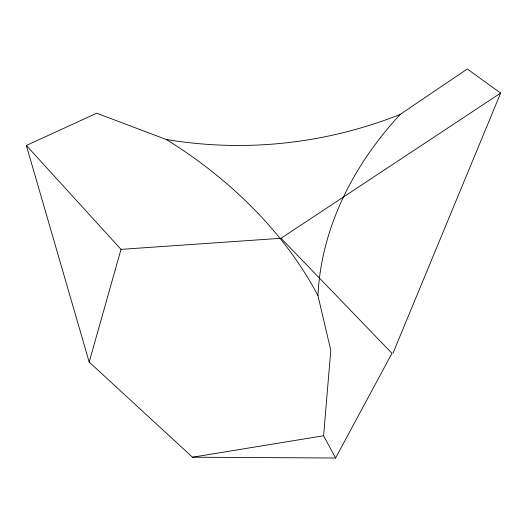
<?xml version="1.0" encoding="UTF-8"?>
<svg xmlns="http://www.w3.org/2000/svg" width="527" height="527" viewBox="0 0 527 527"><rect width="100%" height="100%" fill="white"/><g stroke="black" fill="none" stroke-linecap="round" stroke-linejoin="round"><path stroke-width="0.79" d="M335.594 458.009L323.604 435.757L330.791 350.343L317.959 295.64A332.939 228.415 29.1 0 0 166.268 139.503L96.704 113.226L26.35 145.465L89.182 362.069L192.513 457.212L335.594 458.009L391.983 353.307L281.036 238.283L121.019 249.363L26.35 145.465M89.182 362.069L121.019 249.363M392.951 353.255L500.65 93.068L467.304 68.991L400.065 114.471M281.036 238.283L500.65 93.068M192.513 457.212L323.604 435.757M317.946 295.64A475.512 333.13 -5.9 0 1 400.092 114.491A632.242 524.174 87.4 0 1 166.268 139.484"/></g></svg>
